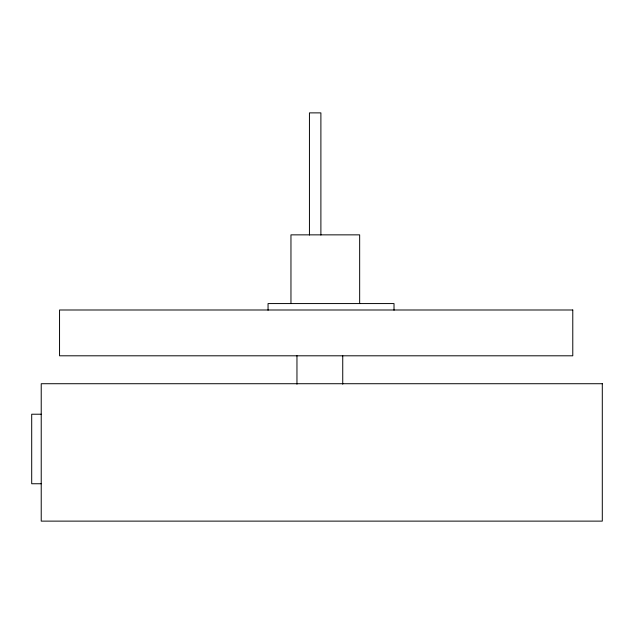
<?xml version="1.0" encoding="UTF-8"?>
<svg xmlns="http://www.w3.org/2000/svg" width="634" height="634" viewBox="0 0 634 634"><rect width="100%" height="100%" fill="white"/><g stroke="black" fill="none" stroke-linecap="round" stroke-linejoin="round"><path stroke-width="0.95" d="M41.226 414.216L31.7 414.216L31.7 483.75L41.226 483.75M394.015 310.24L394.015 303.567L268.055 303.567L268.055 310.24M359.66 303.567L359.66 234.857L290.958 234.857L290.958 303.567M342.74 355.722L342.74 384.188M320.891 235.04L320.891 112.876L309.44 112.876L309.44 235.04M296.958 355.722L296.958 384.188M572.779 309.994L59.548 309.994L59.548 355.801L572.779 355.801L572.779 309.994M602.3 383.721L41.226 383.721L41.226 521.124L602.3 521.124L602.3 383.721"/></g></svg>
